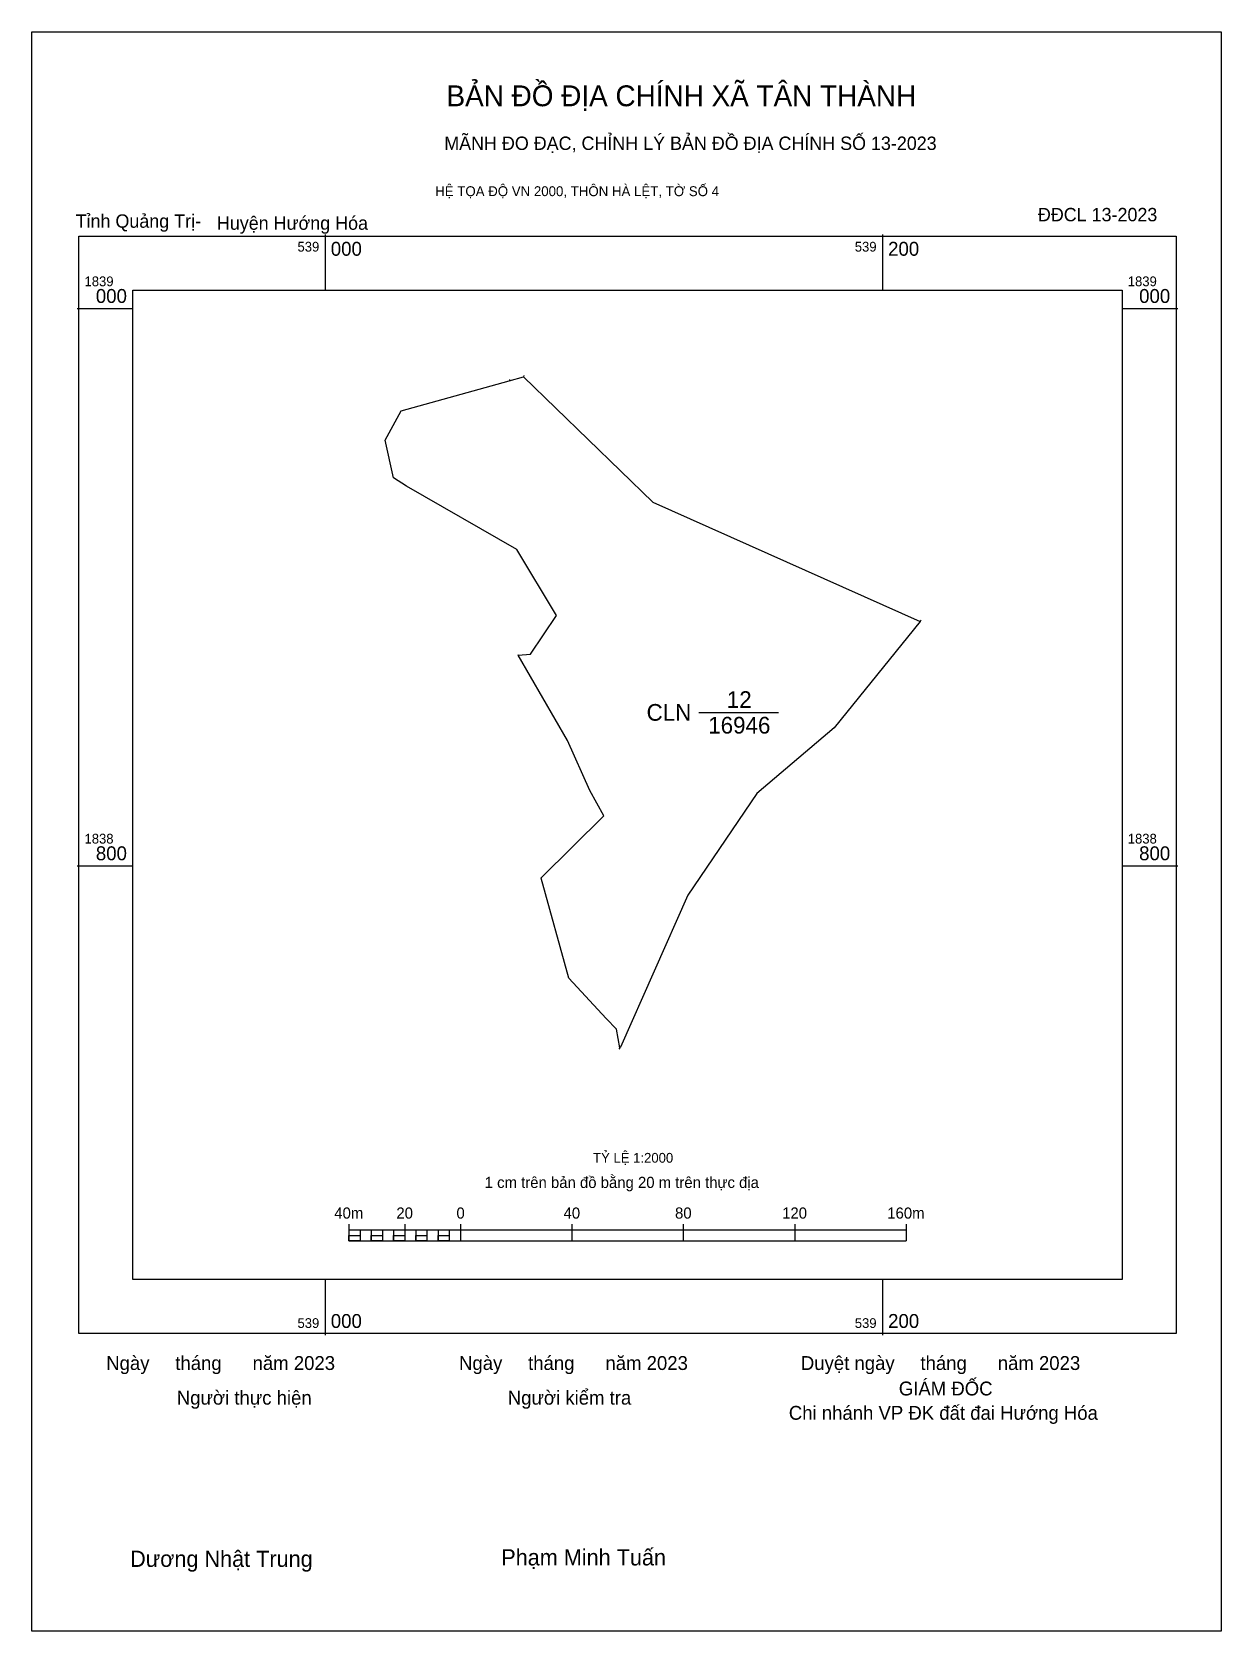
# Model space of a CAD drawing. Extents: x 538895 to 539321, y 1838525 to 1839099.
import ezdxf

# ---------------------------------------------------------------- set-up
doc = ezdxf.new("R2010")
doc.units = 0
for name, color, linetype in [('Level 10', 7, 'Continuous'), ('Level 13', 7, 'Continuous'), ('Level 15', 7, 'Continuous'), ('Level 23', 7, 'Continuous'), ('Level 27', 7, 'Continuous'), ('Level 29', 7, 'Continuous'), ('Level 6', 7, 'Continuous'), ('Level 62', 7, 'Continuous'), ('Level 63', 7, 'Continuous'), ('Level 9', 7, 'Continuous')]:
    doc.layers.add(name, color=color, linetype=linetype)

msp = doc.modelspace()

# ---------------------------------------------------------------- linework, layer by layer
at = {"layer": 'Level 10'}
msp.add_lwpolyline([(539069.2, 1838875.66), (539073.66, 1838875.98), (539083.02, 1838889.89), (539068.76, 1838913.57), (539029.23, 1838936.2), (539024.54, 1838939.24), (539021.53, 1838952.74), (539027.26, 1838963.28), (539066.02, 1838974.01), (539071.18, 1838975.44), (539117.62, 1838930.46), (539213.5, 1838887.74), (539182.63, 1838849.55), (539154.93, 1838825.9), (539130.18, 1838789.49), (539105.92, 1838734.9), (539105.74, 1838734.68), (539104.48, 1838741.35), (539100.86, 1838745.25), (539087.41, 1838759.71), (539077.54, 1838795.63), (539077.52, 1838795.71), (539100, 1838818), (539095, 1838827), (539087, 1838845)], close=True, dxfattribs=at)
at = {"layer": 'Level 15'}
msp.add_lwpolyline([(538894.77, 1839099.24), (539321.48, 1839099.24), (539321.48, 1838525.41), (538894.77, 1838525.41)], close=True, dxfattribs=at)
at = {"layer": 'Level 23'}
msp.add_line((539071.23, 1838975.99), (539071.18, 1838975.44), dxfattribs=at)
for points in [[(539066.08, 1838974.57), (539066.02, 1838974.01), (539066.01, 1838973.89)], [(539213.81, 1838888.17), (539213.5, 1838887.74), (539182.63, 1838849.55), (539154.93, 1838825.9), (539130.18, 1838789.49), (539105.92, 1838734.9), (539105.74, 1838734.68), (539105.32, 1838734.15)]]:
    msp.add_lwpolyline(points, dxfattribs=at)
at = {"layer": 'Level 27'}
for p, q in [((539066.02, 1838974.01), (539066.02, 1838974.03)), ((539071.18, 1838975.44), (539071.18, 1838975.46)), ((539021.53, 1838952.74), (539021.51, 1838952.75)), ((539029.23, 1838936.2), (539029.22, 1838936.18)), ((539213.5, 1838887.74), (539213.51, 1838887.76)), ((539069.2, 1838875.66), (539069.18, 1838875.66)), ((539077.52, 1838795.71), (539077.51, 1838795.72)), ((539105.74, 1838734.68), (539105.73, 1838734.67))]:
    msp.add_line(p, q, dxfattribs=at)
at = {"layer": 'Level 29'}
msp.add_line((539134.12, 1838855.06), (539162.62, 1838855.06), dxfattribs=at)
at = {"layer": 'Level 62'}
msp.add_lwpolyline([(538931.01, 1839006.56), (539286.03, 1839006.56), (539286.03, 1838651.53), (538931.01, 1838651.53)], close=True, dxfattribs=at)
at = {"layer": 'Level 63'}
for p, q in [((539000, 1839026.56), (539000, 1839006.56)), ((539200, 1839026.56), (539200, 1839006.56)), ((538911.01, 1839000), (538931.01, 1839000)), ((539286.03, 1839000), (539306.03, 1839000)), ((538911.01, 1838800), (538931.01, 1838800)), ((539286.03, 1838800), (539306.03, 1838800)), ((539008.52, 1838671.4), (539008.52, 1838665.4)), ((539008.52, 1838669.4), (539208.52, 1838669.4)), ((539012.52, 1838669.4), (539012.52, 1838665.4)), ((539016.52, 1838669.4), (539016.52, 1838665.4)), ((539020.52, 1838669.4), (539020.52, 1838665.4)), ((539024.52, 1838669.4), (539024.52, 1838665.4)), ((539028.52, 1838671.4), (539028.52, 1838665.4)), ((539028.52, 1838669.4), (539028.52, 1838665.4)), ((539032.52, 1838669.4), (539032.52, 1838665.4)), ((539036.52, 1838669.4), (539036.52, 1838665.4)), ((539040.52, 1838669.4), (539040.52, 1838665.4)), ((539044.52, 1838669.4), (539044.52, 1838665.4)), ((539048.52, 1838671.4), (539048.52, 1838665.4)), ((539048.52, 1838669.4), (539048.52, 1838665.4)), ((539088.52, 1838671.4), (539088.52, 1838665.4)), ((539128.52, 1838671.4), (539128.52, 1838665.4)), ((539168.52, 1838671.4), (539168.52, 1838665.4)), ((539208.52, 1838671.4), (539208.52, 1838665.4)), ((539008.52, 1838665.4), (539208.52, 1838665.4)), ((539000, 1838651.53), (539000, 1838631.53)), ((539200, 1838651.53), (539200, 1838631.53))]:
    msp.add_line(p, q, dxfattribs=at)
for points in [[(538911.63, 1839025.93), (539305.4, 1839025.93), (539305.4, 1838632.16), (538911.63, 1838632.16)], [(539008.52, 1838667.4), (539012.52, 1838667.4), (539012.52, 1838665.4), (539008.52, 1838665.4)], [(539008.52, 1838667.4), (539012.52, 1838667.4), (539012.52, 1838665.4), (539008.52, 1838665.4)], [(539016.52, 1838667.4), (539020.52, 1838667.4), (539020.52, 1838665.4), (539016.52, 1838665.4)], [(539024.52, 1838667.4), (539028.52, 1838667.4), (539028.52, 1838665.4), (539024.52, 1838665.4)], [(539032.52, 1838667.4), (539036.52, 1838667.4), (539036.52, 1838665.4), (539032.52, 1838665.4)], [(539040.52, 1838667.4), (539044.52, 1838667.4), (539044.52, 1838665.4), (539040.52, 1838665.4)]]:
    msp.add_lwpolyline(points, close=True, dxfattribs=at)

# ---------------------------------------------------------------- texts
at = {"layer": 'Level 13'}
for s, p in [('12', (539144.12, 1838856.66)), ('CLN', (539115.33, 1838852.06)), ('16946', (539137.46, 1838847.46))]:
    msp.add_text(s, height=6, dxfattribs=at).set_placement(p)
at = {"layer": 'Level 6'}
msp.add_text('TỶ LỆ 1:2000', height=3.5158, dxfattribs=at).set_placement((539096.14, 1838693.46))
at = {"layer": 'Level 63'}
for s, height, p in [('BẢN ĐỒ ĐỊA CHÍNH XÃ TÂN THÀNH', 7.4873, (539043.53, 1839072.59)), ('MÃNH ĐO ĐẠC, CHỈNH LÝ BẢN ĐỒ ĐỊA CHÍNH SỐ 13-2023', 4.8044, (539042.72, 1839056.9)), ('HỆ TỌA ĐỘ VN 2000, THÔN HÀ LỆT, TỜ SỐ 4', 3.5565, (539039.48, 1839040.32)), ('539', 3.5, (538990.06, 1839020.43)), ('000', 5, (539002, 1839018.93)), ('539', 3.5, (539190.06, 1839020.43)), ('200', 5, (539202, 1839018.93)), ('1839', 3.5, (538913.63, 1839008)), ('1839', 3.5, (539288.03, 1839008)), ('000', 5, (538917.69, 1839002)), ('000', 5, (539292.09, 1839002)), ('1838', 3.5, (538913.63, 1838808)), ('1838', 3.5, (539288.03, 1838808)), ('800', 5, (538917.69, 1838802)), ('800', 5, (539292.09, 1838802)), ('1 cm trên bản đồ bằng 20 m trên thực địa', 4, (539057.23, 1838684.4)), ('40m', 4, (539003.26, 1838673.4)), ('20', 4, (539025.54, 1838673.4)), ('0', 4, (539047.1, 1838673.4)), ('40', 4, (539085.54, 1838673.4)), ('80', 4, (539125.54, 1838673.4)), ('120', 4, (539163.99, 1838673.4)), ('160m', 4, (539201.71, 1838673.4)), ('539', 3.5, (538990.06, 1838634.16)), ('000', 5, (539002, 1838634.16)), ('539', 3.5, (539190.06, 1838634.16)), ('200', 5, (539202, 1838634.16)), ('Ngày     tháng      năm 2023', 4.9766, (538921.41, 1838619.08)), ('Ngày     tháng      năm 2023', 4.9766, (539048.03, 1838619.08)), ('Duyệt ngày     tháng      năm 2023', 4.9766, (539170.7, 1838619.08)), ('GIÁM ĐỐC', 4.977, (539205.85, 1838609.94)), ('Người thực hiện', 4.9766, (538946.74, 1838606.64)), ('Người kiểm tra', 4.9766, (539065.52, 1838606.64)), ('Chi nhánh VP ĐK đất đai Hướng Hóa', 4.9766, (539166.38, 1838601.21)), ('Dương Nhật Trung', 5.8048, (538929.99, 1838548.42)), ('Phạm Minh Tuấn', 5.8048, (539063.19, 1838548.94))]:
    msp.add_text(s, height=height, dxfattribs=at).set_placement(p)
at = {"layer": 'Level 9'}
for s, p in [('Tỉnh Quảng Trị-', (538910.44, 1839028.98)), ('Huyện Hướng Hóa', (538961.13, 1839028.26)), ('ĐĐCL 13-2023', (539255.77, 1839031.3))]:
    msp.add_text(s, height=4.8044, dxfattribs=at).set_placement(p)

doc.saveas('drawing.dxf')
